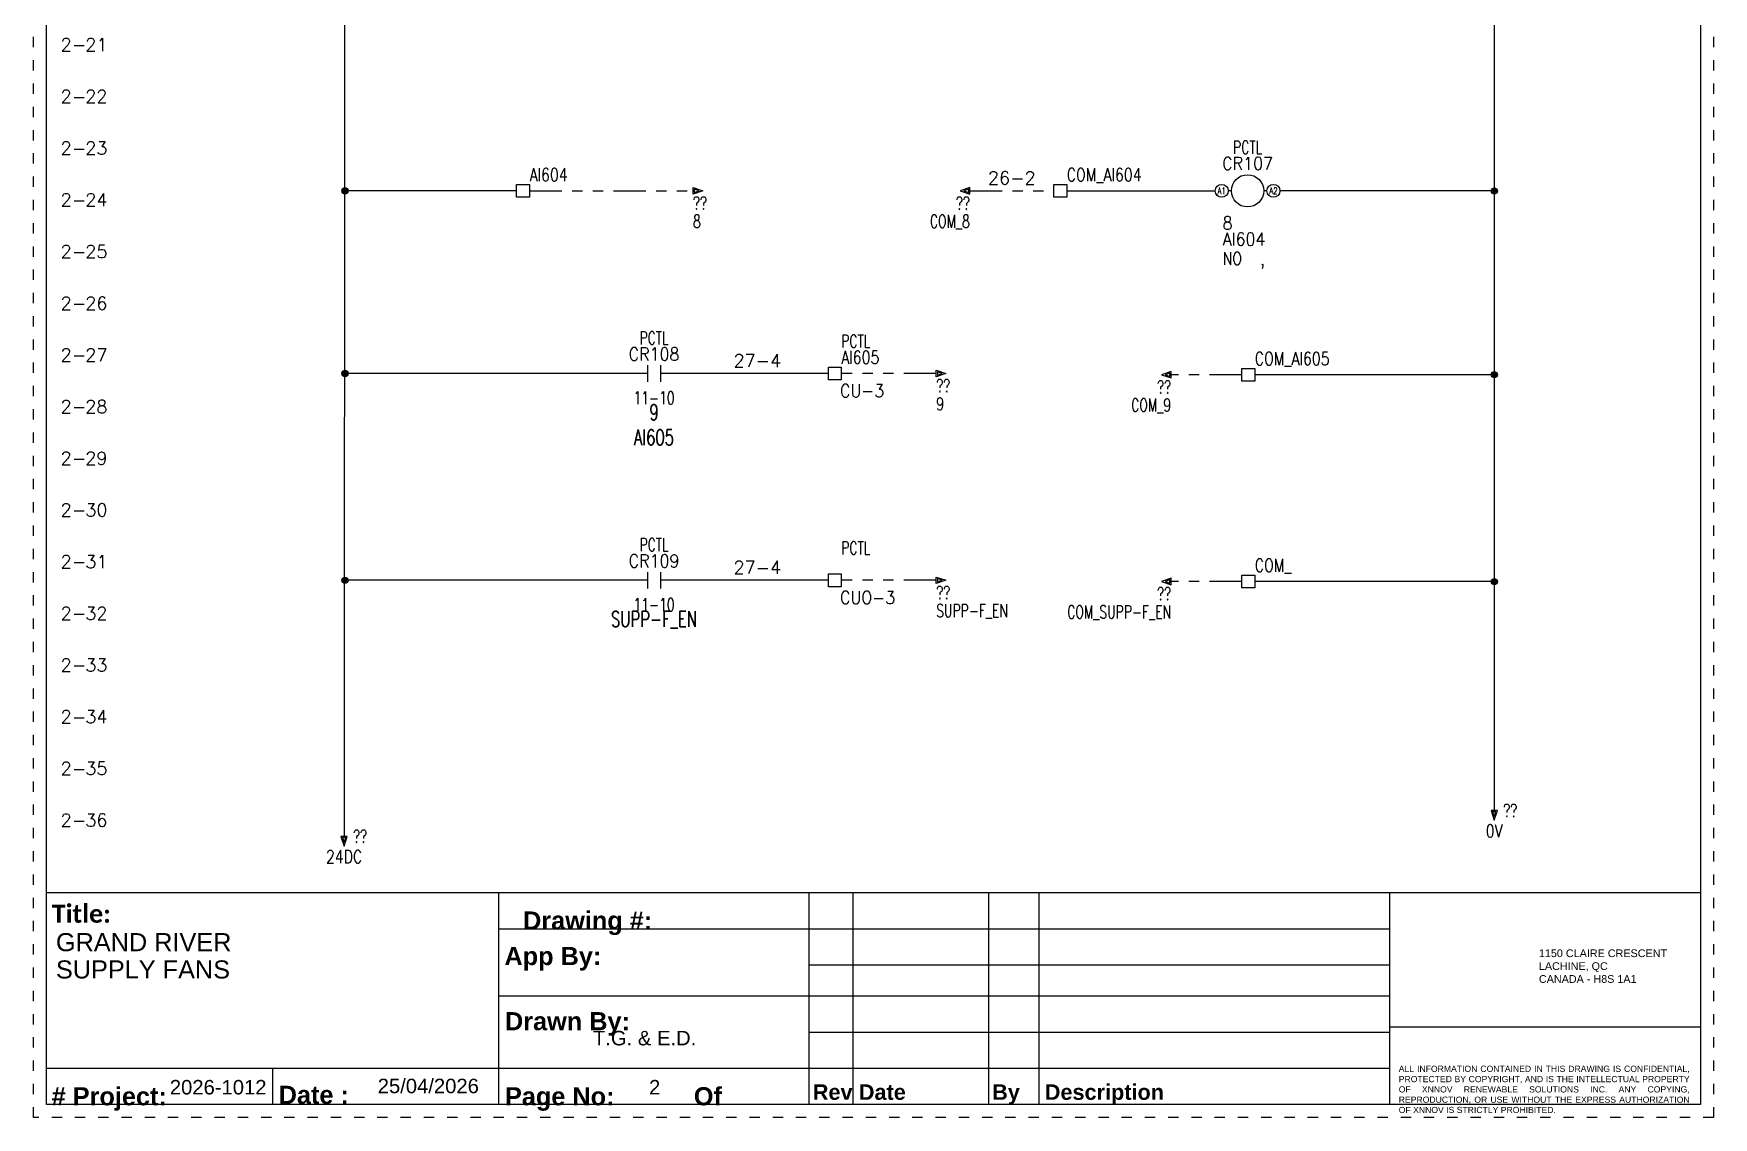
# Model space of a CAD drawing. Header units: inches. Extents: x 0 to 216, y 0 to 294.
# Drawn here: x 0 to 16.25, y 0 to 10.48 of the extents above; entities that cross this region are included whole.
import ezdxf
from ezdxf.enums import TextEntityAlignment as Align

# ---------------------------------------------------------------- set-up
doc = ezdxf.new("R2010")
doc.units = ezdxf.units.IN
doc.header["$MEASUREMENT"] = 0
doc.linetypes.add('DOT2', pattern=[0.125, 0, -0.125])
doc.linetypes.add('PHANTOM2', pattern=[1.25, 0.625, -0.125, 0.125, -0.125, 0.125, -0.125])
for name, color, linetype in [('BLK_18', 251, 'Continuous'), ('BLU_18', 5, 'Continuous'), ('DESC', 150, 'Continuous'), ('LOC', 8, 'Continuous'), ('MISC', 7, 'Continuous'), ('ORG_14', 30, 'Continuous'), ('RED_18', 1, 'Continuous'), ('SYMS', 7, 'Continuous'), ('TAGS', 150, 'Continuous'), ('TERMS', 123, 'Continuous'), ('WHT_14', 7, 'Continuous'), ('WIRENO', 72, 'Continuous'), ('WIREREF', 52, 'Continuous'), ('XREF', 7, 'Continuous')]:
    doc.layers.add(name, color=color, linetype=linetype)
doc.layers.add('TITLEBLOCK_FRAME', color=7, linetype='DOT2', plot=False)
doc.styles.add('TB_BODY', font='arial.ttf')
doc.styles.add('TB_TITLE', font='ariblk.ttf')
doc.styles.add('WD', font='romans.shx')

# ---------------------------------------------------------------- blocks, each defined once
blk = doc.blocks.new('HA1S4')
for points in [[(0, 0), (-0.031, 0), (0, -0.094), (0.031, 0), (0, 0)], [(0.016, -0.011), (-0.016, -0.011), (0, -0.058), (0.016, -0.011)]]:
    blk.add_lwpolyline(points)
at = {"style": 'WD', "width": 0.7}
for tag, p in [('DESC1', (0.087, 0.113)), ('XREF', (0.087, -0.062))]:
    blk.add_attdef(tag, p, '', height=0.125, dxfattribs=at)
at = {"style": 'WD', "flags": 1}
for tag, p in [('X2TERM01', (0, 0)), ('SIGCODE', (0.035, -0.083))]:
    blk.add_attdef(tag, p, '', height=0.01, dxfattribs=at)
at = {"style": 'WD', "width": 0.8, "flags": 8}
blk.add_attdef('WIRENO', text='', height=0.125, dxfattribs=at).set_placement((0, -0.259), align=Align.CENTER)
blk = doc.blocks.new('*U20')
at = {"color": 5}
for p, q in [((0, 0), (0, 21)), ((16, 21), (16, 0)), ((0, 2.05), (16, 2.05)), ((4.372, 2.05), (4.372, 0)), ((7.376, 2.05), (7.376, 0)), ((7.8, 2.05), (7.8, 0)), ((9.113, 2.05), (9.113, 0)), ((9.599, 2.05), (9.599, 0)), ((9.599, 2.05), (9.599, 0)), ((12.992, 2.05), (12.992, 0)), ((4.372, 1.7), (12.992, 1.7)), ((7.376, 1.35), (12.992, 1.35)), ((4.372, 1.05), (12.992, 1.05)), ((7.376, 0.7), (12.992, 0.7)), ((12.992, 0.75), (16, 0.75)), ((0, 0.35), (12.992, 0.35)), ((2.186, 0.35), (2.186, 0)), ((16, 0), (0, 0))]:
    blk.add_line(p, q, dxfattribs=at)
at = {"layer": 'TITLEBLOCK_FRAME'}
blk.add_lwpolyline([(-0.125, 21.125), (16.125, 21.125), (16.125, -0.125), (-0.125, -0.125)], close=True, dxfattribs=at)
blk.add_lwpolyline([(-0.125, 21.125), (16.125, 21.125), (16.125, -0.125), (-0.125, -0.125)], close=True, dxfattribs=at)
at = {"color": 7, "attachment_point": 1, "style": 'TB_TITLE'}
for s, width, gutter_width, heights, insert, char_height in [('{\\fCalibri|b1|i0|c0|p34;Title:}', 4.49877, 1.75, [0], (0.052, 1.933), 0.175), ('\\pxi-3,l4,t4;{\\fArial|b1|i0|c0|p34;Drawing #:}', 2.99404, 4.083, [0], (4.435, 1.867), 0.175), ('{\\fArial|b1|i0|c0|p34;App By:}', 4.49661, 1.749, [0], (4.43, 1.523), 0.175), ('{\\fArial|b1|i0|c0|p34;Drawn By:}', 2.16756, 1.749, [0.131], (4.435, 0.893), 0.175), ('{\\fArial|b1|i0|c0|p34;# Project:}', 1.25184, 1.749, [0], (0.05, 0.167), 0.175), ('{\\fArial|b1|i0|c0|p34;Date :}', 2.18747, 1.749, [0], (2.246, 0.181), 0.175), ('{\\fArial|b1|i0|c0|p34;Page No:}', 4.49661, 1.749, [0], (4.435, 0.167), 0.175), ('{\\fArial|b1|i0|c0|p34;Of}', 4.49661, 1.749, [0], (6.262, 0.167), 0.175), ('{\\fArial|b1|i0|c0|p34;Rev}', 0.34979, 1.749, [0], (7.413, 0.195), 0.15), ('{\\fArial|b1|i0|c0|p34; Date}', 0.58778, 1.749, [0], (7.8, 0.195), 0.15), ('{\\fArial|b1|i0|c0|p34;By}', 0.36928, 1.749, [0], (9.148, 0.195), 0.15), ('{\\fArial|b1|i0|c0|p34; Description}', 1.60793, 1.749, [0], (9.599, 0.195), 0.15)]:
    blk.add_mtext_dynamic_manual_height_columns(s, width=width, gutter_width=gutter_width, heights=heights, dxfattribs=dict(at, insert=insert, char_height=char_height))
at = {"attachment_point": 1, "style": 'TB_BODY'}
for s, width, gutter_width, insert, char_height in [('1150 CLAIRE CRESCENT\\PLACHINE, QC \\PCANADA - H8S 1A1', 1.56147, 0.995, (14.437, 1.5), 0.07464), ('\\pxqj;ALL INFORMATION CONTAINED IN THIS DRAWING IS CONFIDENTIAL, PROTECTED BY COPYRIGHT, AND IS THE INTELLECTUAL PROPERTY OF XNNOV RENEWABLE SOLUTIONS INC. ANY COPYING, REPRODUCTION, OR USE WITHOUT THE EXPRESS AUTHORIZATION OF XNNOV IS STRICTLY PROHIBITED.', 2.80577, 0.597, (13.081, 0.375), 0.059714)]:
    blk.add_mtext_dynamic_manual_height_columns(s, width=width, gutter_width=gutter_width, heights=[0], dxfattribs=dict(at, insert=insert, char_height=char_height))
at = {"color": 7, "style": 'TB_BODY', "flags": 4}
for tag, p in [('N5', (7.597, 1.925)), ('N4', (7.597, 1.575)), ('N3', (7.597, 1.225)), ('N2', (7.597, 0.925)), ('N1', (7.597, 0.575)), ('PAGENO', (5.883, 0.167)), ('SHEETMAX', (6.824, 0.157))]:
    blk.add_attdef(tag, text='', height=0.14, dxfattribs=at).set_placement(p, align=Align.MIDDLE_CENTER)
for tag, height, p in [('DATE5', 0.14, (7.854, 1.925)), ('PAR5', 0.14, (9.104, 1.925)), ('DESCRIPTION5', 0.14, (9.661, 1.925)), ('TITLE1', 0.175, (0.091, 1.57)), ('DATE4', 0.14, (7.854, 1.575)), ('PAR4', 0.14, (9.104, 1.575)), ('DESCRIPTION4', 0.14, (9.661, 1.575)), ('TITLE2', 0.175, (0.091, 1.306)), ('AP.PAR', 0.14, (5.526, 1.365)), ('DATE3', 0.14, (7.854, 1.225)), ('PAR3', 0.14, (9.104, 1.225)), ('DESCRIPTION3', 0.14, (9.661, 1.225)), ('TITLE3', 0.175, (0.091, 1.041)), ('DATE2', 0.14, (7.854, 0.925)), ('PAR2', 0.14, (9.104, 0.925)), ('DESCRIPTION2', 0.14, (9.661, 0.925)), ('DESS.PAR', 0.14, (5.286, 0.642)), ('DATE1', 0.14, (7.854, 0.575)), ('PAR1', 0.14, (9.109, 0.575)), ('DESCRIPTION1', 0.14, (9.645, 0.575)), ('PRJCT', 0.14, (1.193, 0.167)), ('DATE', 0.14, (3.204, 0.179))]:
    blk.add_attdef(tag, text='', height=height, dxfattribs=at).set_placement(p, align=Align.MIDDLE_LEFT)
blk = doc.blocks.new('HT0001')
for p, q in [((-0.062, 0.062), (0.062, 0.062)), ((-0.062, -0.062), (-0.062, 0.062)), ((0.062, 0.062), (0.062, -0.062)), ((0.062, -0.062), (-0.062, -0.062))]:
    blk.add_line(p, q)
at = {"style": 'WD'}
for tag, p, width in [('INST', (0.062, 0.42), 0.7), ('LOC', (0.062, 0.25), 0.7), ('DESC1', (0.05, -0.385), 0.8)]:
    blk.add_attdef(tag, p, '', height=0.125, dxfattribs=dict(at, width=width))
at = {"linetype": 'Continuous', "style": 'WD'}
for tag, p, height, width, flags in [('TERM01', (0.062, 0.094), 0.125, 0.8, 8), ('TAGSTRIP', (0.05, -0.229), 0.125, 0.9, 8), ('CAT', (0.213, -0.406), 0.109, 0.8, 1), ('DESC2', (0.05, -0.541), 0.125, 0.8, 8), ('DESC3', (0.05, -0.698), 0.125, 0.8, 8)]:
    blk.add_attdef(tag, p, '', height=height, dxfattribs=dict(at, width=width, flags=flags))
at = {"style": 'WD', "flags": 1}
for tag, p, height in [('X4TERM01', (-0.062, 0), 0.0125), ('X4TERMDESC01', (-0.055, -0.023), 0.025), ('X2TERMDESC01', (-0.006, 0.029), 0.025), ('STRIPSEQ', (0, 0), 0.00125), ('X2TERM01', (0, 0.062), 0.0125), ('X2PIN01', (0.033, 0.084), 0.0125), ('X1TERMDESC01', (0.039, 0.007), 0.025), ('X1TERM01', (0.062, 0), 0.0125), ('X1PIN01', (0.087, 0.016), 0.0125), ('X4PIN01', (-0.114, -0.038), 0.0125), ('LINKTERM', (0, -0.002), 0.00125), ('X8TERM01', (0, -0.062), 0.0125), ('X8TERMDESC01', (0, -0.054), 0.025), ('X8PIN01', (0.026, -0.096), 0.0125)]:
    blk.add_attdef(tag, p, '', height=height, dxfattribs=at)
at = {"linetype": 'Continuous', "style": 'WD', "width": 0.8, "flags": 1}
blk.add_attdef('MFG', text='', height=0.109, dxfattribs=at).set_placement((0.088, -0.406), align=Align.RIGHT)
at = {"style": 'WD', "width": 0.7, "flags": 1}
blk.add_attdef('ASSYCODE', (0.062, -0.281), '', height=0.01, dxfattribs=at)
blk = doc.blocks.new('HA1S3')
for points in [[(0, 0), (0, 0.031), (-0.094, 0), (0, -0.031), (0, 0)], [(-0.011, -0.016), (-0.011, 0.016), (-0.058, 0), (-0.011, -0.016)]]:
    blk.add_lwpolyline(points)
at = {"style": 'WD', "width": 0.8, "flags": 8}
blk.add_attdef('WIRENO', text='', height=0.125, dxfattribs=at).set_placement((0, 0.087), align=Align.RIGHT)
at = {"style": 'WD', "flags": 1}
blk.add_attdef('SIGCODE', text='', height=0.01, dxfattribs=at).set_placement((-0.02, 0.047), align=Align.RIGHT)
blk.add_attdef('X1TERM01', (0, 0), '', height=0.01, dxfattribs=at)
at = {"style": 'WD', "width": 0.7}
for tag, p in [('XREF', (0, -0.181)), ('DESC1', (0, -0.356))]:
    blk.add_attdef(tag, text='', height=0.125, dxfattribs=at).set_placement(p, align=Align.RIGHT)
blk = doc.blocks.new('HCR1_RELAY-COIL')
for p, q in [((-0.156, 0), (-0.188, 0)), ((0.188, 0), (0.156, 0))]:
    blk.add_line(p, q)
for centre, radius in [((-0.25, 0), 0.0625), ((0, 0), 0.156), ((0.25, 0), 0.0625)]:
    blk.add_circle(centre, radius)
at = {"style": 'WD'}
for tag, width, p in [('INST', 0.7, (0, 0.528)), ('TAG1', 0.9, (0, 0.202)), ('LOC', 0.7, (0, 0.359))]:
    blk.add_attdef(tag, text='', height=0.125, dxfattribs=dict(at, width=width)).set_placement(p, align=Align.CENTER)
at = {"style": 'WD', "flags": 9}
blk.add_attdef('FAMILY', text='', height=0.01, dxfattribs=at).set_placement((-0.005, 0.17), align=Align.CENTER)
at = {"linetype": 'Continuous', "style": 'WD', "flags": 1}
for tag, p in [('CAT', (0, 0.159)), ('MFG', (0, 0.14))]:
    blk.add_attdef(tag, text='', height=0.01, dxfattribs=at).set_placement(p, align=Align.MIDDLE)
at = {"linetype": 'Continuous', "style": 'WD', "width": 0.8, "flags": 8}
for tag, p in [('TERM01', (-0.25, 0)), ('TERM02', (0.25, 0))]:
    blk.add_attdef(tag, text='', height=0.0625, dxfattribs=at).set_placement(p, align=Align.MIDDLE_CENTER)
at = {"style": 'WD', "flags": 1}
for tag, p in [('X4TERM01', (-0.312, 0)), ('X1TERM02', (0.312, 0))]:
    blk.add_attdef(tag, p, '', height=0.0125, dxfattribs=at)
at = {"linetype": 'Continuous', "style": 'WD', "flags": 9}
blk.add_attdef('ASSYCODE', text='', height=0.01, dxfattribs=at).set_placement((0, 0.109), align=Align.CENTER)
at = {"style": 'WD'}
for tag, p, width in [('DESC1', (-0.242, -0.373), 0.9), ('DESC2', (-0.242, -0.529), 0.9), ('XREFNO', (-0.009, -0.717), 0.8), ('XREFNC', (-0.009, -0.873), 0.8), ('DESC3', (-0.222, -1.125), 0.9)]:
    blk.add_attdef(tag, p, '', height=0.125, dxfattribs=dict(at, width=width))
at = {"style": 'WD', "width": 0.8, "flags": 8}
for tag, p in [('NO', (-0.242, -0.717)), ('NC', (-0.242, -0.873))]:
    blk.add_attdef(tag, p, '', height=0.125, dxfattribs=at)
blk = doc.blocks.new('WD_WNH')
at = {"linetype": 'Continuous', "style": 'WD'}
blk.add_attdef('WIRENO', text='', height=0.125, dxfattribs=at).set_placement((0, 0.062), align=Align.CENTER)
at = {"style": 'WD', "flags": 1}
for tag, p in [('W01USER', (0, 0.078)), ('W02USER', (0, 0.07)), ('W03USER', (0, 0.062)), ('W04USER', (0, 0.055)), ('W05USER', (0, 0.047)), ('W06USER', (0, 0.039)), ('W07USER', (0, 0.031)), ('W08USER', (0, 0.023)), ('W09USER', (0, 0.016)), ('W10USER', (0, 0.008))]:
    blk.add_attdef(tag, text='', height=0.005, dxfattribs=at).set_placement(p, align=Align.CENTER)
blk = doc.blocks.new('HA1S1')
for points in [[(0, 0), (0, 0.031), (0.094, 0), (0, -0.031), (0, 0)], [(0.011, 0.016), (0.011, -0.016), (0.058, 0), (0.011, 0.016)]]:
    blk.add_lwpolyline(points)
at = {"style": 'WD', "width": 0.8, "flags": 8}
blk.add_attdef('WIRENO', (0, 0.087), '', height=0.125, dxfattribs=at)
at = {"style": 'WD', "flags": 1}
for tag, p in [('SIGCODE', (-0.02, 0.047)), ('X4TERM01', (0, 0))]:
    blk.add_attdef(tag, p, '', height=0.01, dxfattribs=at)
at = {"style": 'WD', "width": 0.7}
for tag, p in [('XREF', (0, -0.181)), ('DESC1', (0, -0.356))]:
    blk.add_attdef(tag, p, '', height=0.125, dxfattribs=at)
blk = doc.blocks.new('WDDOT')
for radius in [0.03, 0.0187, 0.00929]:
    blk.add_circle((0, 0), radius)
blk = doc.blocks.new('HCR11_RELAY-CONTACT')
at = {"linetype": 'Continuous'}
for p, q in [((-0.053, 0.082), (-0.053, -0.078)), ((0.072, 0.082), (0.072, -0.078))]:
    blk.add_line(p, q, dxfattribs=at)
at = {"style": 'WD'}
for tag, width, p in [('INST', 0.7, (0.009, 0.453)), ('LOC', 0.7, (0.009, 0.283)), ('TAG2', 0.9, (0.009, 0.127)), ('XREF', 0.7, (0.009, -0.296))]:
    blk.add_attdef(tag, text='', height=0.125, dxfattribs=dict(at, width=width)).set_placement(p, align=Align.CENTER)
for tag, p, height, flags in [('X4TERM01', (-0.053, 0.002), 0.0125, 1), ('X1TERM02', (0.072, 0.002), 0.0125, 1), ('FAMILY', (0.107, 0.055), 0.01, 9), ('CONTACT', (0.107, 0.038), 0.01, 1)]:
    blk.add_attdef(tag, p, '', height=height, dxfattribs=dict(at, flags=flags))
for tag, p in [('X2LINK', (0.009, 0.127)), ('X8LINK', (0.009, -0.123))]:
    blk.add_attdef(tag, p, '', height=0.01, dxfattribs=at)
at = {"linetype": 'Continuous', "style": 'WD', "flags": 8}
blk.add_attdef('TERM01', text='', height=0.125, dxfattribs=at).set_placement((-0.116, -0.014), align=Align.TOP_RIGHT)
blk.add_attdef('TERM02', text='', height=0.125, dxfattribs=at).set_placement((0.134, -0.014), align=Align.TOP_LEFT)
at = {"color": 1, "style": 'WD', "width": 0.7}
for tag, p in [('DESC1', (0.009, -0.448)), ('DESC2', (0.009, -0.595)), ('DESC3', (0.009, -0.742))]:
    blk.add_attdef(tag, text='', height=0.15, dxfattribs=at).set_placement(p, align=Align.CENTER)

msp = doc.modelspace()

# ---------------------------------------------------------------- linework, layer by layer
at = {"layer": 'BLK_18', "ltscale": 0.5}
for p, q in [((14.13, 18.718), (14.13, 2.968)), ((14.13, 7.183), (11.813, 7.183)), ((14.13, 5.183), (11.813, 5.183))]:
    msp.add_line(p, q, dxfattribs=at)
at = {"layer": 'BLK_18', "linetype": 'PHANTOM2', "ltscale": 0.5}
msp.add_line((9.057, 8.962), (9.869, 8.962), dxfattribs=at)
at = {"layer": 'BLU_18', "ltscale": 0.5}
for p, q in [((3.012, 18), (3.004, 2.718)), ((5.94, 7.195), (3.012, 7.195)), ((7.688, 7.195), (6.065, 7.195)), ((5.94, 5.195), (3.012, 5.195)), ((7.688, 5.195), (6.065, 5.195))]:
    msp.add_line(p, q, dxfattribs=at)
at = {"layer": 'BLU_18', "linetype": 'PHANTOM2', "ltscale": 0.5}
for p, q in [((8.732, 7.195), (7.813, 7.195)), ((11.688, 7.183), (11.004, 7.183)), ((8.732, 5.195), (7.813, 5.195)), ((11.688, 5.183), (11.004, 5.183))]:
    msp.add_line(p, q, dxfattribs=at)
at = {"layer": 'ORG_14', "ltscale": 0.5}
for p, q in [((4.673, 8.962), (3.011, 8.962)), ((9.994, 8.962), (11.432, 8.962))]:
    msp.add_line(p, q, dxfattribs=at)
at = {"layer": 'RED_18', "linetype": 'PHANTOM2', "ltscale": 0.5}
msp.add_line((4.798, 8.962), (6.38, 8.962), dxfattribs=at)
at = {"layer": 'WHT_14', "ltscale": 0.5}
msp.add_line((14.13, 8.961), (12.057, 8.961), dxfattribs=at)

# ---------------------------------------------------------------- block references
at = {"ltscale": 0.5}
ref = msp.add_blockref('*U20', (0.125, 0.125), dxfattribs=at)
ref.add_attrib('PRJCT', '2026-1012', dxfattribs={"color": 7, "height": 0.14, "style": 'TB_BODY'}).set_placement((1.318, 0.292), align=Align.MIDDLE_LEFT)
ref.add_attrib('PAGENO', '2', dxfattribs={"color": 7, "height": 0.14, "style": 'TB_BODY'}).set_placement((6.008, 0.292), align=Align.MIDDLE_CENTER)
ref.add_attrib('DATE', '25/04/2026', dxfattribs={"color": 7, "height": 0.14, "style": 'TB_BODY'}).set_placement((3.329, 0.304), align=Align.MIDDLE_LEFT)
ref.add_attrib('DESS.PAR', 'T.G. & E.D.', dxfattribs={"color": 7, "height": 0.14, "style": 'TB_BODY'}).set_placement((5.411, 0.767), align=Align.MIDDLE_LEFT)
ref.add_attrib('TITLE1', 'GRAND RIVER', dxfattribs={"color": 7, "height": 0.175, "style": 'TB_BODY'}).set_placement((0.216, 1.695), align=Align.MIDDLE_LEFT)
ref.add_attrib('TITLE2', 'SUPPLY FANS', dxfattribs={"color": 7, "height": 0.175, "style": 'TB_BODY'}).set_placement((0.216, 1.431), align=Align.MIDDLE_LEFT)
at = {"layer": 'SYMS', "ltscale": 0.5}
ref = msp.add_blockref('HCR1_RELAY-COIL', (11.744, 8.962), dxfattribs=at)
ref.add_attrib('TERM02', 'A2', dxfattribs={"layer": 'TERMS', "linetype": 'Continuous', "height": 0.0625, "style": 'WD', "width": 0.8, "flags": 8}).set_placement((11.994, 8.962), align=Align.MIDDLE_CENTER)
ref.add_attrib('TERM01', 'A1', dxfattribs={"layer": 'TERMS', "linetype": 'Continuous', "height": 0.0625, "style": 'WD', "width": 0.8, "flags": 8}).set_placement((11.494, 8.962), align=Align.MIDDLE_CENTER)
ref.add_attrib('LOC', 'PCTL', dxfattribs={"layer": 'LOC', "height": 0.125, "style": 'WD', "width": 0.7}).set_placement((11.744, 9.32), align=Align.CENTER)
ref.add_attrib('NO', 'NO', (11.502, 8.245), dxfattribs={"layer": 'MISC', "height": 0.125, "style": 'WD', "width": 0.8, "flags": 8})
ref.add_attrib('XREFNO', '\u2003,\u2003\u2003', (11.736, 8.245), dxfattribs={"layer": 'XREF', "height": 0.125, "style": 'WD', "width": 0.8})
ref.add_attrib('DESC2', 'AI604', (11.502, 8.432), dxfattribs={"layer": 'DESC', "height": 0.125, "style": 'WD', "width": 0.9})
ref.add_attrib('DESC1', '8', (11.502, 8.589), dxfattribs={"layer": 'DESC', "height": 0.125, "style": 'WD', "width": 0.9})
ref.add_attrib('TAG1', 'CR107', dxfattribs={"layer": 'TAGS', "height": 0.125, "style": 'WD', "width": 0.9}).set_placement((11.744, 9.164), align=Align.CENTER)
at = {"layer": 'SYMS'}
ref = msp.add_blockref('HT0001', (4.735, 8.962), dxfattribs=at)
ref.add_attrib('TERM01', 'AI604', (4.798, 9.055), dxfattribs={"layer": 'TERMS', "linetype": 'Continuous', "height": 0.125, "style": 'WD', "width": 0.8, "flags": 8})
ref = msp.add_blockref('HT0001', (9.932, 8.962), dxfattribs=at)
ref.add_attrib('TERM01', 'COM_AI604', (9.994, 9.055), dxfattribs={"layer": 'TERMS', "linetype": 'Continuous', "height": 0.125, "style": 'WD', "width": 0.8, "flags": 8})
at = {"layer": 'SYMS', "ltscale": 0.5}
for p in [(3.012, 8.962), (14.13, 8.961), (3.012, 7.195), (14.13, 7.183), (3.012, 5.195), (14.13, 5.183)]:
    msp.add_blockref('WDDOT', p, dxfattribs=at)
ref = msp.add_blockref('HA1S1', (6.38, 8.962), dxfattribs=at)
ref.add_attrib('DESC1', '8', (6.38, 8.605), dxfattribs={"layer": 'DESC', "height": 0.125, "style": 'WD', "width": 0.7})
ref.add_attrib('XREF', '??', (6.38, 8.78), dxfattribs={"layer": 'XREF', "height": 0.125, "style": 'WD', "width": 0.7})
ref = msp.add_blockref('HA1S3', (9.057, 8.962), dxfattribs=at)
ref.add_attrib('DESC1', 'COM_8', dxfattribs={"layer": 'DESC', "height": 0.125, "style": 'WD', "width": 0.7}).set_placement((9.057, 8.605), align=Align.RIGHT)
ref.add_attrib('XREF', '??', dxfattribs={"layer": 'XREF', "height": 0.125, "style": 'WD', "width": 0.7}).set_placement((9.057, 8.78), align=Align.RIGHT)
ref = msp.add_blockref('HCR11_RELAY-CONTACT', (5.993, 7.193), dxfattribs=at)
ref.add_attrib('LOC', 'PCTL', dxfattribs={"layer": 'LOC', "height": 0.125, "style": 'WD', "width": 0.7}).set_placement((6.002, 7.476), align=Align.CENTER)
ref.add_attrib('XREF', '11-10', dxfattribs={"layer": 'XREF', "height": 0.125, "style": 'WD', "width": 0.7}).set_placement((6.002, 6.897), align=Align.CENTER)
ref.add_attrib('DESC2', 'AI605', dxfattribs={"layer": 'DESC', "color": 1, "height": 0.15, "style": 'WD', "width": 0.7}).set_placement((6.002, 6.502), align=Align.CENTER)
ref.add_attrib('DESC1', '9', dxfattribs={"layer": 'DESC', "color": 1, "height": 0.15, "style": 'WD', "width": 0.7}).set_placement((6.002, 6.745), align=Align.CENTER)
ref.add_attrib('TAG2', 'CR108', dxfattribs={"layer": 'TAGS', "height": 0.125, "style": 'WD', "width": 0.9}).set_placement((6.002, 7.32), align=Align.CENTER)
ref = msp.add_blockref('HT0001', (7.751, 7.195), dxfattribs=at)
ref.add_attrib('LOC', 'PCTL', (7.813, 7.445), dxfattribs={"layer": 'LOC', "height": 0.125, "style": 'WD', "width": 0.7})
ref.add_attrib('TERM01', 'AI605', (7.813, 7.289), dxfattribs={"layer": 'TERMS', "linetype": 'Continuous', "height": 0.125, "style": 'WD', "width": 0.8, "flags": 8})
ref.add_attrib('TAGSTRIP', 'CU-3', (7.8, 6.966), dxfattribs={"layer": 'TAGS', "linetype": 'Continuous', "height": 0.125, "style": 'WD', "width": 0.9, "flags": 8})
ref = msp.add_blockref('HT0001', (11.751, 7.183), dxfattribs=at)
ref.add_attrib('TERM01', 'COM_AI605', (11.813, 7.277), dxfattribs={"layer": 'TERMS', "linetype": 'Continuous', "height": 0.125, "style": 'WD', "width": 0.8, "flags": 8})
ref = msp.add_blockref('HA1S1', (8.732, 7.195), dxfattribs=at)
ref.add_attrib('DESC1', '9', (8.732, 6.839), dxfattribs={"layer": 'DESC', "height": 0.125, "style": 'WD', "width": 0.7})
ref.add_attrib('XREF', '??', (8.732, 7.014), dxfattribs={"layer": 'XREF', "height": 0.125, "style": 'WD', "width": 0.7})
ref = msp.add_blockref('HA1S3', (11.004, 7.183), dxfattribs=at)
ref.add_attrib('DESC1', 'COM_9', dxfattribs={"layer": 'DESC', "height": 0.125, "style": 'WD', "width": 0.7}).set_placement((11.004, 6.827), align=Align.RIGHT)
ref.add_attrib('XREF', '??', dxfattribs={"layer": 'XREF', "height": 0.125, "style": 'WD', "width": 0.7}).set_placement((11.004, 7.002), align=Align.RIGHT)
ref = msp.add_blockref('HCR11_RELAY-CONTACT', (5.993, 5.193), dxfattribs=at)
ref.add_attrib('LOC', 'PCTL', dxfattribs={"layer": 'LOC', "height": 0.125, "style": 'WD', "width": 0.7}).set_placement((6.002, 5.476), align=Align.CENTER)
ref.add_attrib('XREF', '11-10', dxfattribs={"layer": 'XREF', "height": 0.125, "style": 'WD', "width": 0.7}).set_placement((6.002, 4.897), align=Align.CENTER)
ref.add_attrib('DESC1', 'SUPP-F_EN', dxfattribs={"layer": 'DESC', "color": 1, "height": 0.15, "style": 'WD', "width": 0.7}).set_placement((6.002, 4.745), align=Align.CENTER)
ref.add_attrib('TAG2', 'CR109', dxfattribs={"layer": 'TAGS', "height": 0.125, "style": 'WD', "width": 0.9}).set_placement((6.002, 5.32), align=Align.CENTER)
ref = msp.add_blockref('HT0001', (7.751, 5.195), dxfattribs=at)
ref.add_attrib('LOC', 'PCTL', (7.813, 5.445), dxfattribs={"layer": 'LOC', "height": 0.125, "style": 'WD', "width": 0.7})
ref.add_attrib('TAGSTRIP', 'CUO-3', (7.8, 4.966), dxfattribs={"layer": 'TAGS', "linetype": 'Continuous', "height": 0.125, "style": 'WD', "width": 0.9, "flags": 8})
ref = msp.add_blockref('HT0001', (11.751, 5.183), dxfattribs=at)
ref.add_attrib('TERM01', 'COM_', (11.813, 5.277), dxfattribs={"layer": 'TERMS', "linetype": 'Continuous', "height": 0.125, "style": 'WD', "width": 0.8, "flags": 8})
ref = msp.add_blockref('HA1S1', (8.732, 5.195), dxfattribs=at)
ref.add_attrib('DESC1', 'SUPP-F_EN', (8.732, 4.839), dxfattribs={"layer": 'DESC', "height": 0.125, "style": 'WD', "width": 0.7})
ref.add_attrib('XREF', '??', (8.732, 5.014), dxfattribs={"layer": 'XREF', "height": 0.125, "style": 'WD', "width": 0.7})
ref = msp.add_blockref('HA1S3', (11.004, 5.183), dxfattribs=at)
ref.add_attrib('DESC1', 'COM_SUPP-F_EN', dxfattribs={"layer": 'DESC', "height": 0.125, "style": 'WD', "width": 0.7}).set_placement((11.004, 4.827), align=Align.RIGHT)
ref.add_attrib('XREF', '??', dxfattribs={"layer": 'XREF', "height": 0.125, "style": 'WD', "width": 0.7}).set_placement((11.004, 5.002), align=Align.RIGHT)
ref = msp.add_blockref('HA1S4', (14.13, 2.968), dxfattribs=at)
ref.add_attrib('WIRENO', '0V', dxfattribs={"layer": 'WIREREF', "height": 0.125, "style": 'WD', "width": 0.8, "flags": 8}).set_placement((14.129, 2.709), align=Align.CENTER)
ref.add_attrib('XREF', '??', (14.217, 2.906), dxfattribs={"layer": 'XREF', "height": 0.125, "style": 'WD', "width": 0.7})
ref = msp.add_blockref('HA1S4', (3.004, 2.718), dxfattribs=at)
ref.add_attrib('WIRENO', '24DC', dxfattribs={"layer": 'WIREREF', "height": 0.125, "style": 'WD', "width": 0.8, "flags": 8}).set_placement((3.004, 2.459), align=Align.CENTER)
ref.add_attrib('XREF', '??', (3.091, 2.656), dxfattribs={"layer": 'XREF', "height": 0.125, "style": 'WD', "width": 0.7})
at = {"layer": 'WIRENO', "ltscale": 0.5}
ref = msp.add_blockref('WD_WNH', (9.463, 8.962), dxfattribs=at)
ref.add_attrib('WIRENO', '26-2', dxfattribs={"linetype": 'Continuous', "height": 0.125, "style": 'WD'}).set_placement((9.463, 9.024), align=Align.CENTER)
ref = msp.add_blockref('WD_WNH', (7.001, 7.195), dxfattribs=at)
ref.add_attrib('WIRENO', '27-4', dxfattribs={"linetype": 'Continuous', "height": 0.125, "style": 'WD'}).set_placement((7.001, 7.257), align=Align.CENTER)
ref = msp.add_blockref('WD_WNH', (7.001, 5.195), dxfattribs=at)
ref.add_attrib('WIRENO', '27-4', dxfattribs={"linetype": 'Continuous', "height": 0.125, "style": 'WD'}).set_placement((7.001, 5.257), align=Align.CENTER)

# ---------------------------------------------------------------- texts
at = {"ltscale": 0.5, "style": 'WD'}
for p in [(0.369, 10.375), (0.369, 9.875), (0.369, 9.375), (0.369, 8.875), (0.369, 8.375), (0.369, 7.875), (0.369, 7.375), (0.369, 6.875), (0.369, 6.375), (0.369, 5.875), (0.369, 5.375), (0.369, 4.875), (0.369, 4.375), (0.369, 3.875), (0.369, 3.375), (0.369, 2.875)]:
    msp.add_text('2', height=0.125, dxfattribs=at).set_placement(p, align=Align.MIDDLE_RIGHT)
for s, p in [('21', (0.5, 10.375)), ('22', (0.5, 9.875)), ('23', (0.5, 9.375)), ('24', (0.5, 8.875)), ('25', (0.5, 8.375)), ('26', (0.5, 7.875)), ('27', (0.5, 7.375)), ('28', (0.5, 6.875)), ('29', (0.5, 6.375)), ('30', (0.5, 5.875)), ('31', (0.5, 5.375)), ('32', (0.5, 4.875)), ('33', (0.5, 4.375)), ('34', (0.5, 3.875)), ('35', (0.5, 3.375)), ('36', (0.5, 2.875))]:
    msp.add_text(s, height=0.125, dxfattribs=at).set_placement(p, align=Align.MIDDLE_LEFT)
for p in [(0.441, 10.375), (0.441, 9.875), (0.441, 9.375), (0.441, 8.875), (0.441, 8.375), (0.441, 7.875), (0.441, 7.375), (0.441, 6.875), (0.441, 6.375), (0.441, 5.875), (0.441, 5.375), (0.441, 4.875), (0.441, 4.375), (0.441, 3.875), (0.441, 3.375), (0.441, 2.875)]:
    msp.add_text('-', height=0.125, dxfattribs=at).set_placement(p, align=Align.MIDDLE)

doc.saveas('drawing.dxf')
